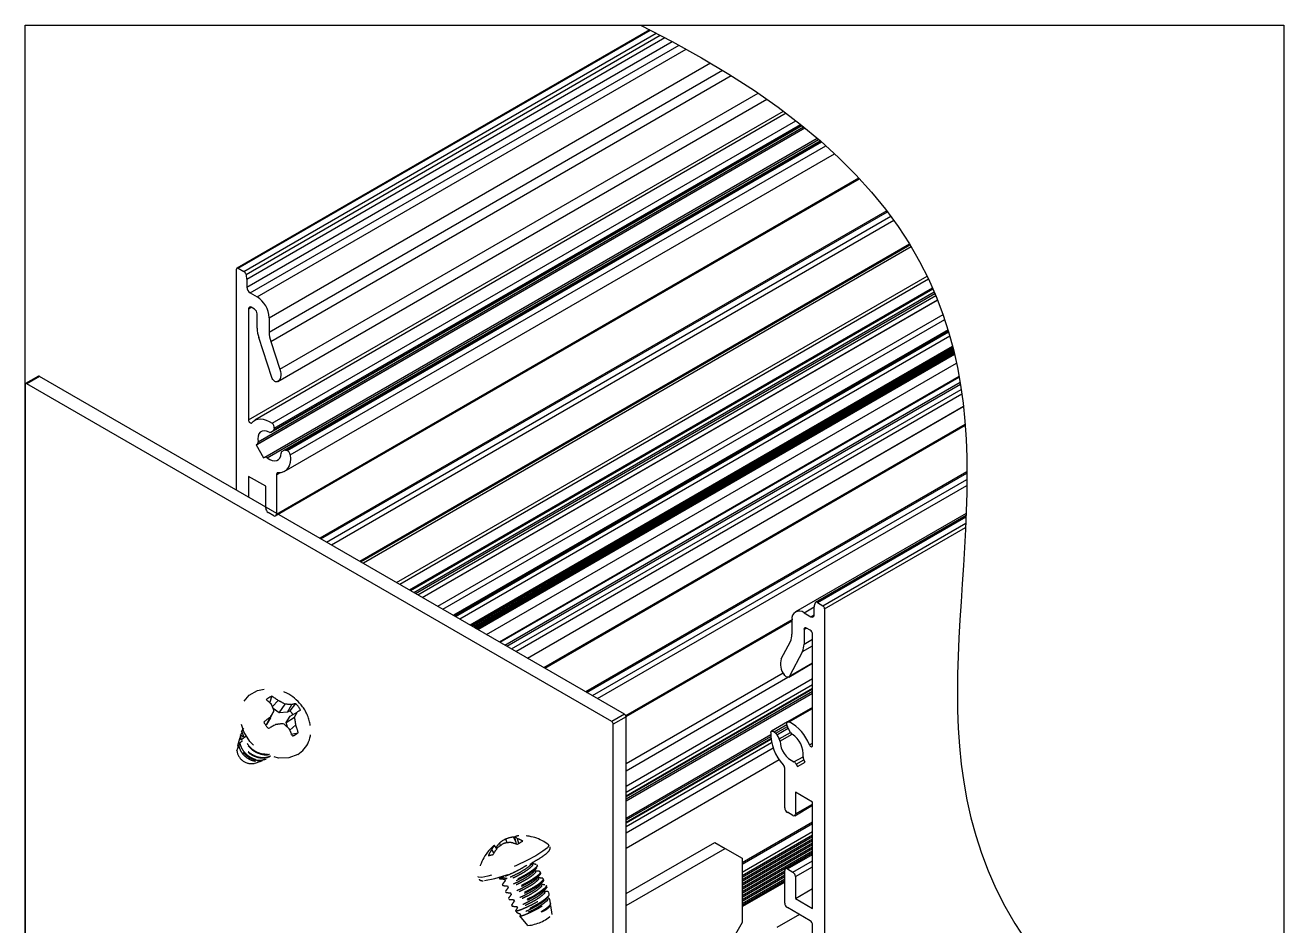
# Model space of a CAD drawing. Extents: x 0 to 5.91, y -6.77 to -0.62.
# Drawn here: x 0 to 5.19, y -4.34 to -0.62 of the extents above; entities that cross this region are included whole.
import ezdxf

# ---------------------------------------------------------------- set-up
doc = ezdxf.new("R2010")
doc.units = 0
doc.header["$LTSCALE"] = 0.5
doc.header["$MEASUREMENT"] = 0
doc.linetypes.add('HIDDEN2', pattern=[0.1875, 0.125, -0.0625])
for name, color, linetype in [('End Cap', 92, 'CONTINUOUS'), ('Hardware', 242, 'CONTINUOUS'), ('Housing', 150, 'CONTINUOUS')]:
    doc.layers.add(name, color=color, linetype=linetype)
doc.layers.add('Text-Unprinted', color=131, linetype='CONTINUOUS', plot=False)

msp = doc.modelspace()

# ---------------------------------------------------------------- linework, layer by layer
at = {"layer": 'End Cap', "transparency": 16777216}
for p, q in [((0.0549, -2.0713), (0.0019, -2.1019)), ((0.0594, -2.0718), (0.0064, -2.1024)), ((2.4703, -3.4635), (0.0594, -2.0718)), ((0, -2.1061), (0, -5.3657)), ((2.4172, -3.4942), (0.0064, -2.1024)), ((2.4703, -3.4635), (2.4172, -3.4942)), ((2.4766, -3.4746), (2.4236, -3.5052)), ((2.4766, -6.7342), (2.4766, -3.4746)), ((2.4236, -6.7648), (2.4236, -3.5052)), ((2.4766, -4.2027), (2.8419, -3.9919)), ((2.8419, -3.9919), (2.8843, -4.0164)), ((2.4766, -4.2517), (2.8843, -4.0164)), ((2.8843, -4.0164), (2.955, -4.0572)), ((2.955, -4.0572), (2.955, -4.3213)), ((2.955, -4.3213), (2.8843, -4.4438))]:
    msp.add_line(p, q, dxfattribs=at)
for centre, radius, start, end in [((0.0568, -2.0754), 0.00453, 54.3824, 114.3071), ((0.0039, -2.1054), 0.00393, 50.7967, 189.214), ((2.4628, -3.4752), 0.0138, 2.6055, 57.3945), ((2.4098, -3.5058), 0.0138, 2.6055, 57.3945)]:
    msp.add_arc(centre, radius, start, end, dxfattribs=at)
at = {"layer": 'Hardware', "linetype": 'HIDDEN2', "transparency": 16777216}
for p, q in [((1.0188, -3.4319), (1.0424, -3.4072)), ((1.0467, -3.4586), (1.0719, -3.4229)), ((1.0916, -3.4497), (1.1156, -3.4203)), ((1.0116, -3.4789), (1.0254, -3.4498)), ((1.0467, -3.4586), (1.0222, -3.4408)), ((1.081, -3.4559), (1.0467, -3.4586)), ((1.0755, -3.4985), (1.0924, -3.4717)), ((1.081, -3.4559), (1.0985, -3.4244)), ((1.0916, -3.4497), (1.081, -3.4559)), ((1.0924, -3.4717), (1.1208, -3.4553)), ((0.8919, -3.5358), (0.9011, -3.5212)), ((0.8933, -3.5345), (0.8987, -3.5257)), ((0.9947, -3.5057), (0.9905, -3.5081)), ((0.9947, -3.5057), (1.0095, -3.4757)), ((1.0116, -3.4789), (0.9947, -3.5057)), ((1.0755, -3.4985), (1.11, -3.4758)), ((1.0811, -3.5175), (1.0755, -3.4985)), ((1.0907, -3.5294), (1.1152, -3.5081)), ((0.8831, -3.5653), (0.875, -3.5935)), ((0.8858, -3.5675), (0.8831, -3.5653)), ((0.8876, -3.5494), (0.8854, -3.5573)), ((0.8858, -3.5675), (0.8897, -3.5604)), ((1.0946, -3.5457), (1.1252, -3.5399)), ((0.8727, -3.6145), (0.8804, -3.5931)), ((0.875, -3.5935), (0.8785, -3.5984)), ((0.8804, -3.5931), (0.8838, -3.5905)), ((0.8826, -3.5869), (0.8845, -3.5816)), ((0.9475, -3.6654), (0.9676, -3.6583)), ((0.9681, -3.6579), (0.9576, -3.6607)), ((0.9576, -3.6607), (0.9676, -3.6583)), ((0.9681, -3.6581), (0.9787, -3.6543)), ((0.9881, -3.6509), (0.9931, -3.6491)), ((1.9593, -4.0046), (1.9558, -3.9934)), ((1.9866, -3.9935), (1.9803, -3.9781)), ((2.0237, -3.9915), (2.0119, -3.9698)), ((2.0256, -3.9998), (2.0184, -3.9693)), ((2.0339, -3.9963), (2.0287, -3.9766)), ((1.9318, -4.0355), (1.923, -4.0211)), ((1.9433, -4.0186), (1.9338, -4.005)), ((1.9394, -4.0131), (1.9423, -4.0116)), ((1.9449, -4.016), (1.9423, -4.0116)), ((2.1568, -4.0015), (2.1582, -4.0036)), ((2.1017, -4.0821), (2.1062, -4.0821)), ((2.1114, -4.0882), (2.1098, -4.0847)), ((2.1099, -4.0889), (2.1115, -4.0912)), ((1.8675, -4.1344), (1.8667, -4.1318)), ((1.9538, -4.1378), (1.9554, -4.1413)), ((1.9565, -4.1336), (1.9543, -4.1365)), ((1.9555, -4.1415), (1.958, -4.1417)), ((1.9694, -4.1349), (1.973, -4.1277)), ((1.9869, -4.1403), (1.971, -4.1384)), ((1.9748, -4.1433), (1.978, -4.1503)), ((2.124, -4.1165), (2.1225, -4.1129)), ((2.1367, -4.1447), (2.1351, -4.1411)), ((1.9665, -4.166), (1.9681, -4.1695)), ((1.9792, -4.1942), (1.9808, -4.1978)), ((1.9875, -4.1715), (1.9907, -4.1785)), ((2.0002, -4.1998), (2.0033, -4.2067)), ((2.1494, -4.1729), (2.1478, -4.1694)), ((2.158, -4.1971), (2.1528, -4.1947)), ((2.1594, -4.2058), (2.1583, -4.1982)), ((1.9919, -4.2225), (1.9934, -4.226)), ((2.0129, -4.2281), (2.0162, -4.2354)), ((2.1618, -4.2241), (2.1567, -4.2222)), ((2.1649, -4.2437), (2.1623, -4.2255)), ((2.1659, -4.2509), (2.1638, -4.2463)), ((2.1714, -4.2892), (2.166, -4.2512)), ((2.0299, -4.2838), (2.0216, -4.2739)), ((2.0255, -4.2561), (2.0287, -4.2632)), ((2.0393, -4.295), (2.0415, -4.2915)), ((2.0722, -4.334), (2.0393, -4.295))]:
    msp.add_line(p, q, dxfattribs=at)
at = {"layer": 'Hardware', "linetype": 'HIDDEN2', "transparency": 16777216, "flags": 128}
for points in [[(1.1237, -3.6298), (1.0864, -3.6433), (1.0441, -3.6442), (1.0008, -3.6325), (0.9601, -3.6092), (0.9258, -3.5763), (0.9008, -3.5368), (0.8875, -3.4942), (0.8869, -3.4522), (0.8992, -3.4147), (0.9232, -3.3849), (0.9568, -3.3655), (0.997, -3.3582), (1.0131, -3.3588)], [(1.135, -3.4472), (1.1335, -3.448), (1.1319, -3.4489), (1.1302, -3.4499), (1.1285, -3.4509), (1.1267, -3.4519), (1.1248, -3.453), (1.1228, -3.4542), (1.1208, -3.4553)], [(1.0319, -3.5067), (1.0283, -3.5087), (1.0247, -3.5108), (1.0211, -3.5129), (1.0175, -3.5149), (1.0139, -3.517), (1.0103, -3.5191), (1.0066, -3.5212), (1.003, -3.5233)], [(2.0119, -3.9698), (2.0155, -3.9695), (2.0184, -3.9693)], [(2.1582, -4.0036), (2.1582, -4.004), (2.1523, -4.0139), (2.134, -4.0286), (2.1048, -4.0468)], [(2.1048, -4.0468), (2.0675, -4.067), (2.0253, -4.0872), (1.9819, -4.1058), (1.9413, -4.121), (1.9069, -4.1315), (1.882, -4.1364), (1.8686, -4.1353), (1.8675, -4.1344)], [(2.1464, -4.17), (2.1479, -4.1724), (2.1403, -4.1823), (2.1224, -4.1962), (2.0971, -4.2118), (2.0694, -4.2264), (2.0417, -4.2393), (2.0201, -4.2477), (2.0103, -4.2506), (2.0051, -4.2511), (2.0051, -4.2511)], [(2.1479, -4.1736), (2.1495, -4.1759), (2.1419, -4.1859), (2.124, -4.1997), (2.0987, -4.2154), (2.071, -4.23), (2.0433, -4.2429), (2.0217, -4.2513), (2.0119, -4.2541), (2.0067, -4.2546), (2.0067, -4.2546)], [(2.1526, -4.2244), (2.1539, -4.2265), (2.148, -4.2347), (2.134, -4.2461), (2.1141, -4.2589), (2.0922, -4.2708), (2.0704, -4.2814), (2.0534, -4.2884), (2.0453, -4.291), (2.0415, -4.2915), (2.0415, -4.2915)]]:
    msp.add_lwpolyline(points, dxfattribs=at)
at = {"layer": 'Hardware', "linetype": 'HIDDEN2', "transparency": 16777216}
for centre, radius, start, end in [((0.9969, -3.5387), 0.1806, 35.8132, 84.8516), ((1.0367, -3.4515), 0.0644, 107.7599, 132.2347), ((0.8299, -3.6106), 0.2637, 45.3788, 51.6725), ((0.7007, -3.5587), 0.3424, 18.5359, 23.3538), ((0.925, -3.5536), 0.1876, 51.2963, 60.6309), ((0.9398, -3.635), 0.2498, 58.0801, 65.7679), ((1.0753, -3.6071), 0.1841, 82.7618, 91.0363), ((1.128, -3.5104), 0.0909, 97.8403, 108.9508), ((1.0338, -3.4997), 0.114, 27.4628, 44.1636), ((3.2503, -4.8299), 2.6181, 148.189, 148.854), ((1.0228, -3.5114), 0.0924, 29.7354, 41.891), ((0.8883, -3.346), 0.2569, 329.6694, 334.8194), ((0.9969, -3.5387), 0.1806, 9.1226, 35.8132), ((1.3784, -3.9626), 0.6108, 127.1517, 130.2668), ((1.0848, -3.4439), 0.114, 207.4628, 224.1636), ((1.1425, -4.2465), 0.748, 96.0614, 98.5052), ((0.8339, -3.7915), 0.369, 46.4835, 51.5134), ((0.7517, -3.6954), 0.3775, 22.0763, 27.0303), ((0.8416, -3.5353), 0.275, 5.6689, 12.5033), ((0.8889, -3.5965), 0.2429, 13.4627, 21.3192), ((1.0633, -3.5328), 0.1142, 301.8941, 11.5261), ((1.0819, -3.4922), 0.0644, 287.7599, 312.2347), ((0.9323, -3.6075), 0.0599, 186.7262, 284.7087), ((2.0224, -4.0571), 0.0921, 136.2287, 150.3777), ((2.0388, -4.099), 0.1343, 115.8367, 128.1574), ((2.0071, -4.1498), 0.1576, 92.0577, 102.9134), ((2.0399, -4.1397), 0.1722, 99.3612, 110.2664), ((1.9662, -4.1485), 0.1601, 67.794, 77.2996), ((2.0388, -4.009), 0.0447, 95.8842, 117.2483), ((2.0017, -4.004), 0.0385, 45.4843, 64.2784), ((1.8588, -3.6821), 0.3598, 297.8218, 302.1729), ((1.9946, -4.0786), 0.1076, 58.788, 71.542), ((2.0469, -4.1448), 0.1806, 52.4917, 92.8399), ((2.0469, -4.1448), 0.1806, 130.0783, 175.8822), ((2.0353, -4.1009), 0.1377, 144.5966, 156.6277), ((1.8875, -3.91), 0.1379, 278.8876, 287.1579), ((1.9816, -4.0486), 0.0647, 137.6684, 154.8808), ((2.0873, -4.1286), 0.1812, 141.56, 151.3716), ((1.9353, -4.0123), 0.00743, 102.235, 129.7739), ((2.0699, -4.1556), 0.1871, 121.6018, 131.7424), ((1.8055, -3.6121), 0.5441, 279.2699, 303.5183), ((2.1085, -4.2094), 0.0711, 284.9717, 323.9696), ((2.0591, -4.1725), 0.162, 274.6537, 313.9082)]:
    msp.add_arc(centre, radius, start, end, dxfattribs=at)
for centre, major_axis, ratio, start_param, end_param in [((0.8267, -3.7211), (0.1662, 0.2068), 0.234599, 0.920651, 0.938419), ((0.8267, -3.7211), (0.2293, 0.3573), 0.073086, 1.176946, 1.183668), ((0.8267, -3.7211), (0.2094, 0.2606), 0.234599, 0.976203, 0.983023), ((0.8267, -3.7211), (0.1662, 0.2068), 0.234599, 0.847273, 0.865994), ((2.2171, -4.5238), (-0.3182, 0.5922), 0.099548, 1.039414, 1.046136), ((2.2171, -4.5238), (-0.2525, 0.47), 0.099548, 0.983764, 1.001195)]:
    msp.add_ellipse(centre, major_axis=major_axis, ratio=ratio, start_param=start_param, end_param=end_param, dxfattribs=at)
for points, knots in [([(1.0085, -3.4171), (1.0096, -3.4135), (1.0125, -3.4045), (1.0153, -3.3955), (1.0171, -3.3901)], [0, 0, 0, 0, 0.3972051, 1, 1, 1, 1]), ([(0.8872, -3.5586), (0.8865, -3.5594), (0.8846, -3.5613), (0.8836, -3.5638), (0.8831, -3.5653)], [0, 0, 0, 0, 0.414318, 1, 1, 1, 1]), ([(0.8845, -3.5816), (0.8857, -3.5806), (0.8896, -3.5777), (0.8935, -3.5748), (0.8963, -3.5728)], [0, 0, 0, 0, 0.304529, 1, 1, 1, 1]), ([(0.8854, -3.5573), (0.8857, -3.5581), (0.8868, -3.5606), (0.8879, -3.5632), (0.8886, -3.5649)], [0, 0, 0, 0, 0.302927, 1, 1, 1, 1]), ([(0.8938, -3.5402), (0.8927, -3.5412), (0.89, -3.5437), (0.8885, -3.5473), (0.8876, -3.5494)], [0, 0, 0, 0, 0.4009519, 1, 1, 1, 1]), ([(0.8974, -3.5575), (0.895, -3.5555), (0.8918, -3.5528), (0.8885, -3.5501), (0.8876, -3.5494)], [0, 0, 0, 0, 0.7334355, 1, 1, 1, 1]), ([(1.0113, -3.6374), (1.0037, -3.6406), (0.9878, -3.6473), (0.958, -3.6439), (0.9286, -3.6307), (0.9074, -3.6106), (0.8943, -3.5898), (0.8908, -3.5772), (0.8891, -3.5707)], [0, 0, 0, 0, 0.168212, 0.355803, 0.551136, 0.741462, 0.868473, 1, 1, 1, 1]), ([(0.8906, -3.5685), (0.8921, -3.5674), (0.8951, -3.5651), (0.9012, -3.5606), (0.9057, -3.5573), (0.9088, -3.555)], [0, 0, 0, 0, 0.24984, 0.499683, 1, 1, 1, 1]), ([(1.0116, -3.6361), (1.0045, -3.6391), (0.9889, -3.6456), (0.9596, -3.6422), (0.9302, -3.629), (0.9089, -3.6088), (0.8957, -3.5878), (0.8923, -3.5751), (0.8906, -3.5685)], [0, 0, 0, 0, 0.160367, 0.348985, 0.545387, 0.736754, 0.866079, 1, 1, 1, 1]), ([(0.8919, -3.5358), (0.8926, -3.5374), (0.894, -3.5406), (0.8968, -3.547), (0.8989, -3.5518), (0.9003, -3.555)], [0, 0, 0, 0, 0.252417, 0.504835, 1, 1, 1, 1]), ([(1.0063, -3.6295), (1.0044, -3.6302), (0.994, -3.634), (0.9705, -3.6299), (0.9414, -3.6172), (0.9172, -3.5945), (0.9029, -3.5671), (0.8982, -3.5439), (0.9023, -3.5331), (0.9033, -3.5303)], [0, 0, 0, 0, 0.038824, 0.214634, 0.397702, 0.576075, 0.754449, 0.937516, 1, 1, 1, 1]), ([(0.9989, -3.6294), (0.9902, -3.6292), (0.9714, -3.6289), (0.9429, -3.6152), (0.9187, -3.5928), (0.9047, -3.5655), (0.8997, -3.5445), (0.9027, -3.5356), (0.9029, -3.5349)], [0, 0, 0, 0, 0.174387, 0.379027, 0.578419, 0.777812, 0.982451, 1, 1, 1, 1]), ([(0.8804, -3.5931), (0.8807, -3.5948), (0.8823, -3.6031), (0.889, -3.6184), (0.9038, -3.6364), (0.9233, -3.6501), (0.9453, -3.6574), (0.9647, -3.6588), (0.9747, -3.6548), (0.9784, -3.6534)], [0, 0, 0, 0, 0.042605, 0.212702, 0.382703, 0.554689, 0.727895, 0.901046, 1, 1, 1, 1]), ([(0.9879, -3.6502), (0.9825, -3.6519), (0.9697, -3.6561), (0.9469, -3.6534), (0.9233, -3.6439), (0.9032, -3.6279), (0.8884, -3.608), (0.8845, -3.5938), (0.8826, -3.5869)], [0, 0, 0, 0, 0.134342, 0.312385, 0.487593, 0.661545, 0.835522, 1, 1, 1, 1]), ([(0.8845, -3.5816), (0.8846, -3.5824), (0.8862, -3.5908), (0.8926, -3.6069), (0.9083, -3.6273), (0.9295, -3.643), (0.9539, -3.6523), (0.9783, -3.6537), (0.9987, -3.6486), (1.0077, -3.6405), (1.0113, -3.6374)], [0, 0, 0, 0, 0.017417, 0.163638, 0.309815, 0.45725, 0.60588, 0.754493, 0.904052, 1, 1, 1, 1]), ([(2.1072, -4.0652), (2.1124, -4.0622), (2.1276, -4.0532), (2.1477, -4.0391), (2.1579, -4.0289), (2.1654, -4.0169), (2.1629, -4.0118), (2.1628, -4.0116)], [0, 0, 0, 0, 0.160659, 0.473279, 0.797685, 0.991688, 1, 1, 1, 1]), ([(2.1083, -4.0854), (2.1091, -4.0861), (2.1115, -4.0884), (2.1034, -4.0974), (2.0858, -4.1112), (2.0599, -4.1271), (2.0308, -4.1423), (2.0029, -4.1553), (1.9807, -4.1639), (1.9668, -4.1676), (1.9671, -4.1656), (1.9672, -4.1646)], [0, 0, 0, 0, 0.0507321, 0.1674684, 0.2879666, 0.4084647, 0.5252011, 0.6467559, 0.7651941, 0.8836324, 1, 1, 1, 1]), ([(2.067, -4.0863), (2.0603, -4.0905), (2.0458, -4.0998), (2.0181, -4.1141), (1.9899, -4.1273), (1.9762, -4.1324), (1.9694, -4.1349)], [0, 0, 0, 0, 0.2153243, 0.4721021, 0.7394787, 1, 1, 1, 1]), ([(2.1074, -4.0966), (2.1064, -4.0981), (2.1033, -4.1028), (2.0868, -4.1149), (2.0616, -4.1306), (2.0324, -4.1458), (2.0045, -4.1589), (1.9825, -4.1673), (1.9697, -4.1709), (1.9696, -4.1694), (1.9695, -4.1689)], [0, 0, 0, 0, 0.063959, 0.207279, 0.3506, 0.489446, 0.634023, 0.774893, 0.915763, 1, 1, 1, 1]), ([(2.0892, -4.0833), (2.0898, -4.0839), (2.0918, -4.0859), (2.0855, -4.0934), (2.0717, -4.1047), (2.0514, -4.1177), (2.0284, -4.1301), (2.0064, -4.1409), (1.9891, -4.1479), (1.9791, -4.151), (1.9791, -4.1501), (1.9791, -4.1497)], [0, 0, 0, 0, 0.053157, 0.175452, 0.301706, 0.427959, 0.550254, 0.67762, 0.801706, 0.925792, 1, 1, 1, 1]), ([(2.0839, -4.0832), (2.0832, -4.0843), (2.0809, -4.088), (2.0681, -4.0978), (2.0483, -4.1107), (2.0253, -4.123), (2.003, -4.134), (1.9922, -4.1382), (1.9869, -4.1403)], [0, 0, 0, 0, 0.073399, 0.260203, 0.447007, 0.627954, 0.816403, 1, 1, 1, 1]), ([(2.0848, -4.0829), (2.0867, -4.0804), (2.0891, -4.0771), (2.0917, -4.0737), (2.0923, -4.0729)], [0, 0, 0, 0, 0.749985, 1, 1, 1, 1]), ([(2.1028, -4.0815), (2.0997, -4.0812), (2.0951, -4.0808), (2.0906, -4.0804), (2.0893, -4.0803)], [0, 0, 0, 0, 0.690836, 1, 1, 1, 1]), ([(2.0975, -4.1112), (2.0993, -4.1087), (2.1031, -4.1037), (2.1068, -4.0986), (2.1087, -4.0961)], [0, 0, 0, 0, 0.499674, 1, 1, 1, 1]), ([(1.8711, -4.1431), (1.8716, -4.144), (1.8738, -4.1478), (1.8806, -4.1497), (1.8853, -4.15), (1.8878, -4.1501)], [0, 0, 0, 0, 0.134158, 0.5322, 1, 1, 1, 1]), ([(1.9694, -4.1349), (1.9642, -4.1364), (1.9538, -4.1395), (1.9543, -4.1375), (1.9545, -4.1364)], [0, 0, 0, 0, 0.504409, 1, 1, 1, 1]), ([(1.971, -4.1384), (1.9655, -4.1401), (1.9568, -4.1427), (1.9569, -4.1412), (1.9569, -4.1407)], [0, 0, 0, 0, 0.625793, 1, 1, 1, 1]), ([(1.9582, -4.1417), (1.9605, -4.1419), (1.9661, -4.1424), (1.9716, -4.143), (1.9748, -4.1433)], [0, 0, 0, 0, 0.41933, 1, 1, 1, 1]), ([(1.9783, -4.1495), (1.9764, -4.1521), (1.9726, -4.1572), (1.9688, -4.1622), (1.967, -4.1647)], [0, 0, 0, 0, 0.499863, 1, 1, 1, 1]), ([(1.9869, -4.1403), (1.9826, -4.1418), (1.9759, -4.144), (1.976, -4.1431), (1.976, -4.1427)], [0, 0, 0, 0, 0.644695, 1, 1, 1, 1]), ([(2.1199, -4.1118), (2.1213, -4.113), (2.1246, -4.1157), (2.1162, -4.1255), (2.0984, -4.1395), (2.0726, -4.1553), (2.0435, -4.1705), (2.0156, -4.1836), (1.9936, -4.192), (1.9807, -4.1956), (1.9807, -4.1941), (1.9806, -4.1936)], [0, 0, 0, 0, 0.089058, 0.206727, 0.328187, 0.449648, 0.567317, 0.689843, 0.809227, 0.928611, 1, 1, 1, 1]), ([(2.1226, -4.1171), (2.1233, -4.1178), (2.1257, -4.1201), (2.1176, -4.1291), (2.1, -4.143), (2.0742, -4.1589), (2.0451, -4.174), (2.0172, -4.1871), (1.9952, -4.1955), (1.9823, -4.1991), (1.9822, -4.1976), (1.9822, -4.1971)], [0, 0, 0, 0, 0.053153, 0.17546, 0.301708, 0.427956, 0.550263, 0.677618, 0.801708, 0.925798, 1, 1, 1, 1]), ([(2.0965, -4.1114), (2.0959, -4.1125), (2.0935, -4.1163), (2.0808, -4.1261), (2.061, -4.1389), (2.0379, -4.1513), (2.016, -4.162), (1.9987, -4.1691), (1.9887, -4.1722), (1.9887, -4.1713), (1.9887, -4.171)], [0, 0, 0, 0, 0.057129, 0.202527, 0.347925, 0.488763, 0.635442, 0.778343, 0.921244, 1, 1, 1, 1]), ([(2.1019, -4.1116), (2.1025, -4.1122), (2.1045, -4.1142), (2.0982, -4.1216), (2.0844, -4.133), (2.0641, -4.146), (2.0411, -4.1583), (2.0191, -4.1691), (2.0018, -4.1761), (1.9918, -4.1793), (1.9918, -4.1783), (1.9918, -4.178)], [0, 0, 0, 0, 0.053157, 0.175452, 0.301706, 0.427959, 0.550254, 0.67762, 0.801706, 0.925792, 1, 1, 1, 1]), ([(2.1325, -4.1401), (2.134, -4.1412), (2.1373, -4.1439), (2.1289, -4.1537), (2.1111, -4.1677), (2.0853, -4.1836), (2.0562, -4.1987), (2.0282, -4.2118), (2.0063, -4.2202), (1.9934, -4.2238), (1.9933, -4.2223), (1.9933, -4.2218)], [0, 0, 0, 0, 0.0890578, 0.2067267, 0.3281874, 0.4496481, 0.5673169, 0.6898428, 0.8092271, 0.9286115, 1, 1, 1, 1]), ([(2.1353, -4.1453), (2.136, -4.146), (2.1384, -4.1483), (2.1303, -4.1573), (2.1127, -4.1712), (2.0869, -4.1871), (2.0577, -4.2023), (2.0298, -4.2153), (2.0078, -4.2238), (1.995, -4.2273), (1.9949, -4.2259), (1.9949, -4.2253)], [0, 0, 0, 0, 0.053153, 0.17546, 0.301708, 0.427956, 0.550263, 0.677618, 0.801708, 0.925798, 1, 1, 1, 1]), ([(2.11, -4.1386), (2.1091, -4.14), (2.1067, -4.144), (2.0935, -4.1543), (2.0737, -4.1671), (2.0506, -4.1795), (2.0286, -4.1903), (2.0116, -4.1972), (2.0022, -4.2002), (2.0019, -4.1997), (2.0019, -4.1996)], [0, 0, 0, 0, 0.077734, 0.228238, 0.378741, 0.524525, 0.676354, 0.824274, 0.972193, 1, 1, 1, 1]), ([(2.1146, -4.1398), (2.1152, -4.1404), (2.1172, -4.1424), (2.1109, -4.1498), (2.0971, -4.1612), (2.0767, -4.1742), (2.0538, -4.1866), (2.0318, -4.1973), (2.0145, -4.2044), (2.0044, -4.2075), (2.0045, -4.2065), (2.0045, -4.2062)], [0, 0, 0, 0, 0.053157, 0.175452, 0.301706, 0.427959, 0.550254, 0.67762, 0.801706, 0.925792, 1, 1, 1, 1]), ([(2.121, -4.1113), (2.1178, -4.111), (2.1116, -4.1104), (2.1054, -4.1099), (2.1024, -4.1096)], [0, 0, 0, 0, 0.517865, 1, 1, 1, 1]), ([(2.1109, -4.1384), (2.1128, -4.1358), (2.1166, -4.1308), (2.1204, -4.1257), (2.1223, -4.1231)], [0, 0, 0, 0, 0.499683, 1, 1, 1, 1]), ([(2.1337, -4.1395), (2.1305, -4.1392), (2.1243, -4.1387), (2.1181, -4.1381), (2.1151, -4.1378)], [0, 0, 0, 0, 0.517865, 1, 1, 1, 1]), ([(1.9682, -4.1697), (1.9714, -4.17), (1.9779, -4.1706), (1.9843, -4.1712), (1.9875, -4.1715)], [0, 0, 0, 0, 0.500084, 1, 1, 1, 1]), ([(1.9908, -4.1779), (1.989, -4.1804), (1.9852, -4.1855), (1.9814, -4.1906), (1.9796, -4.1931)], [0, 0, 0, 0, 0.499653, 1, 1, 1, 1]), ([(1.9824, -4.1983), (1.9855, -4.1985), (1.9917, -4.1991), (1.9979, -4.1996), (2.0011, -4.1999)], [0, 0, 0, 0, 0.500312, 1, 1, 1, 1]), ([(2.1226, -4.1668), (2.1218, -4.1682), (2.1194, -4.1723), (2.1062, -4.1825), (2.0863, -4.1953), (2.0633, -4.2077), (2.0413, -4.2185), (2.0245, -4.2253), (2.0154, -4.2283), (2.0148, -4.2278), (2.0146, -4.2277)], [0, 0, 0, 0, 0.077666, 0.228036, 0.378406, 0.524061, 0.675756, 0.823544, 0.961522, 1, 1, 1, 1]), ([(2.1273, -4.168), (2.1279, -4.1686), (2.1299, -4.1706), (2.1236, -4.178), (2.1097, -4.1894), (2.0894, -4.2024), (2.0664, -4.2148), (2.0445, -4.2255), (2.0275, -4.2324), (2.0169, -4.2357), (2.0164, -4.2349), (2.0161, -4.2344)], [0, 0, 0, 0, 0.051574, 0.170227, 0.29272, 0.415213, 0.533865, 0.657437, 0.777827, 0.887232, 1, 1, 1, 1]), ([(2.0216, -4.2739), (2.0218, -4.274), (2.0229, -4.2743), (2.0283, -4.2735), (2.0431, -4.2688), (2.063, -4.2605), (2.0861, -4.2496), (2.1097, -4.2373), (2.1311, -4.2245), (2.1475, -4.2127), (2.1574, -4.2034), (2.1576, -4.1999), (2.1577, -4.1982)], [0, 0, 0, 0, 0.013081, 0.122903, 0.232692, 0.343426, 0.455057, 0.566675, 0.679004, 0.792443, 0.905888, 1, 1, 1, 1]), ([(2.1352, -4.1952), (2.1344, -4.1965), (2.132, -4.2005), (2.1189, -4.2107), (2.099, -4.2235), (2.0759, -4.2359), (2.054, -4.2467), (2.0376, -4.2533), (2.0286, -4.2563), (2.0276, -4.256), (2.0272, -4.256)], [0, 0, 0, 0, 0.075344, 0.225496, 0.375648, 0.521092, 0.672566, 0.82014, 0.943627, 1, 1, 1, 1]), ([(2.1399, -4.1962), (2.1405, -4.1968), (2.1425, -4.1988), (2.1362, -4.2062), (2.1224, -4.2176), (2.1021, -4.2306), (2.0791, -4.243), (2.0572, -4.2537), (2.0408, -4.2604), (2.0306, -4.2636), (2.0293, -4.2632), (2.0287, -4.2631)], [0, 0, 0, 0, 0.052787, 0.174229, 0.299601, 0.424974, 0.546416, 0.672894, 0.796114, 0.896361, 1, 1, 1, 1]), ([(2.1236, -4.1666), (2.1255, -4.164), (2.1293, -4.159), (2.1331, -4.1539), (2.135, -4.1513)], [0, 0, 0, 0, 0.499683, 1, 1, 1, 1]), ([(2.1422, -4.1663), (2.1399, -4.1662), (2.1356, -4.166), (2.1303, -4.166), (2.1277, -4.166)], [0, 0, 0, 0, 0.529466, 1, 1, 1, 1]), ([(2.1363, -4.1948), (2.1381, -4.1924), (2.1417, -4.1876), (2.1452, -4.1828), (2.147, -4.1804)], [0, 0, 0, 0, 0.499982, 1, 1, 1, 1]), ([(2.1536, -4.1944), (2.1515, -4.1943), (2.1476, -4.1942), (2.1427, -4.1942), (2.1404, -4.1942)], [0, 0, 0, 0, 0.531592, 1, 1, 1, 1]), ([(2.0035, -4.2061), (2.0016, -4.2087), (1.9978, -4.2137), (1.9941, -4.2188), (1.9922, -4.2213)], [0, 0, 0, 0, 0.499653, 1, 1, 1, 1]), ([(1.9951, -4.2265), (1.9982, -4.2268), (2.0043, -4.2273), (2.0106, -4.2279), (2.0137, -4.2281)], [0, 0, 0, 0, 0.500312, 1, 1, 1, 1]), ([(2.0051, -4.2511), (2.0059, -4.2496), (2.0077, -4.2468), (2.0113, -4.2413), (2.0141, -4.2373), (2.0159, -4.2347)], [0, 0, 0, 0, 0.254298, 0.508598, 1, 1, 1, 1]), ([(2.1589, -4.2059), (2.1588, -4.2078), (2.1585, -4.2118), (2.1482, -4.2218), (2.1318, -4.2341), (2.1107, -4.2473), (2.0878, -4.2597), (2.0658, -4.2706), (2.0474, -4.2787), (2.0341, -4.2834), (2.0313, -4.2836), (2.0299, -4.2838)], [0, 0, 0, 0, 0.100888, 0.217446, 0.331996, 0.445945, 0.559899, 0.67204, 0.783375, 0.894727, 1, 1, 1, 1]), ([(2.1474, -4.2241), (2.1467, -4.2252), (2.1443, -4.2291), (2.1315, -4.2389), (2.1117, -4.2517), (2.0886, -4.2642), (2.0667, -4.2749), (2.0507, -4.2814), (2.0409, -4.2845), (2.0392, -4.2845), (2.0383, -4.2844)], [0, 0, 0, 0, 0.060347, 0.205981, 0.351614, 0.492682, 0.639598, 0.782731, 0.88949, 1, 1, 1, 1]), ([(2.0393, -4.295), (2.0396, -4.295), (2.0407, -4.2953), (2.0464, -4.2941), (2.0602, -4.2895), (2.0785, -4.2816), (2.0994, -4.2715), (2.1206, -4.2602), (2.1395, -4.2485), (2.1537, -4.2379), (2.1618, -4.2299), (2.1616, -4.2269), (2.1615, -4.2256)], [0, 0, 0, 0, 0.027368, 0.136632, 0.245835, 0.356314, 0.467575, 0.578802, 0.691036, 0.804294, 0.91754, 1, 1, 1, 1]), ([(2.1649, -4.2437), (2.1645, -4.2458), (2.1636, -4.25), (2.1536, -4.2595), (2.1406, -4.2694), (2.1307, -4.2757), (2.1268, -4.2781)], [0, 0, 0, 0, 0.276983, 0.554065, 0.824601, 1, 1, 1, 1]), ([(2.1601, -4.2523), (2.1594, -4.2534), (2.157, -4.2572), (2.1451, -4.2666), (2.1326, -4.2745), (2.1268, -4.2781)], [0, 0, 0, 0, 0.186204, 0.625492, 1, 1, 1, 1]), ([(2.1483, -4.2239), (2.1499, -4.2218), (2.153, -4.2176), (2.1561, -4.2134), (2.1577, -4.2113)], [0, 0, 0, 0, 0.499546, 1, 1, 1, 1]), ([(2.1578, -4.2219), (2.1563, -4.2218), (2.1546, -4.2216), (2.1529, -4.2215), (2.1527, -4.2215)], [0, 0, 0, 0, 0.874573, 1, 1, 1, 1]), ([(2.0072, -4.2547), (2.0104, -4.255), (2.0168, -4.2555), (2.0232, -4.2561), (2.0264, -4.2563)], [0, 0, 0, 0, 0.500027, 1, 1, 1, 1]), ([(2.0216, -4.2739), (2.0223, -4.2728), (2.0246, -4.2691), (2.027, -4.2655), (2.0287, -4.2631)], [0, 0, 0, 0, 0.304529, 1, 1, 1, 1]), ([(2.0304, -4.2838), (2.0306, -4.2838), (2.0334, -4.2841), (2.0361, -4.2843), (2.0387, -4.2846)], [0, 0, 0, 0, 0.0644687, 1, 1, 1, 1])]:
    msp.add_open_spline(points, degree=3, knots=knots, dxfattribs=at)
at = {"layer": 'Housing', "transparency": 16777216}
for p, q in [((2.5738, -0.6439), (0.8732, -1.6257)), ((0.8782, -1.6262), (2.577, -0.6455)), ((0.9008, -1.6392), (2.601, -0.6577)), ((0.9103, -1.6515), (2.6172, -0.6661)), ((0.9136, -1.6711), (2.6367, -0.6763)), ((0.9136, -1.7037), (2.6663, -0.6919)), ((0.9277, -1.7282), (2.6955, -0.7077)), ((0.956, -1.7445), (2.7246, -0.7236)), ((1.0055, -1.8303), (2.8241, -0.7804)), ((1.0055, -1.8897), (2.8746, -0.8107)), ((1.0121, -1.9281), (2.9099, -0.8325)), ((1.0411, -2.0929), (3.0564, -0.9295)), ((1.0495, -2.0424), (3.0204, -0.9046)), ((0.9206, -2.2514), (3.1247, -0.979)), ((3.1366, -0.9879), (0.9459, -2.2525)), ((1.0173, -2.2653), (3.1767, -1.0187)), ((1.0245, -2.2926), (3.1997, -1.0369)), ((1.0263, -2.2858), (3.1955, -1.0336)), ((0.9515, -2.3544), (3.2138, -1.0484)), ((0.9568, -2.3513), (3.2138, -1.0484)), ((0.9597, -2.3419), (3.2083, -1.0439)), ((1.012, -2.3021), (3.2013, -1.0383)), ((1.0217, -2.2965), (3.2013, -1.0383)), ((0.9878, -2.405), (3.2645, -1.0907)), ((0.9974, -2.4072), (3.2699, -1.0953)), ((1.0677, -2.3762), (3.2765, -1.1011)), ((1.0725, -2.3758), (3.2781, -1.1025)), ((1.0793, -2.3776), (3.2821, -1.1059)), ((1.0925, -2.3956), (3.2996, -1.1215)), ((1.0679, -2.4639), (3.3358, -1.1546)), ((1.0321, -2.6468), (3.4386, -1.2575)), ((1.0352, -2.6399), (3.4356, -1.2542)), ((3.5507, -1.3901), (1.2146, -2.7387)), ((1.219, -2.7412), (3.5534, -1.3936)), ((1.2416, -2.7543), (3.5671, -1.4118)), ((1.2628, -2.7665), (3.5796, -1.429)), ((1.3795, -2.8339), (3.6445, -1.5263)), ((1.3839, -2.8364), (3.6468, -1.5301)), ((3.6518, -1.5384), (1.3937, -2.842)), ((0.8711, -2.5404), (0.8711, -1.6302)), ((0.8782, -1.6262), (0.9008, -1.6392)), ((1.5304, -2.921), (3.717, -1.6587)), ((0.9136, -1.6711), (0.9136, -1.7037)), ((1.5436, -2.9286), (3.7228, -1.6706)), ((1.5836, -2.9517), (3.7395, -1.7071)), ((1.588, -2.9542), (3.7413, -1.7112)), ((0.9277, -1.7282), (0.956, -1.7445)), ((1.6017, -2.9621), (3.7467, -1.7238)), ((1.6084, -2.966), (3.7494, -1.7301)), ((1.618, -2.9715), (3.7531, -1.739)), ((1.6368, -2.9824), (3.7603, -1.7565)), ((1.6377, -2.9829), (3.7606, -1.7574)), ((0.9206, -1.7935), (0.9312, -1.7874)), ((0.9206, -1.7935), (0.9206, -2.2514)), ((0.9454, -1.7956), (0.9312, -1.7874)), ((0.956, -1.8738), (0.956, -1.814)), ((1.0055, -1.8303), (1.0055, -1.8897)), ((1.7006, -3.0192), (3.783, -1.8171)), ((1.7219, -3.0315), (3.79, -1.8376)), ((1.0163, -2.076), (0.9626, -1.9122)), ((3.8034, -1.8796), (1.765, -3.0564)), ((1.7694, -3.0589), (3.8047, -1.8839)), ((1.7735, -3.0613), (3.8059, -1.888)), ((1.791, -3.0714), (3.811, -1.9053)), ((1.0121, -1.9281), (1.0495, -2.0424)), ((1.8335, -3.096), (3.8224, -1.9478)), ((1.8378, -3.0984), (3.8235, -1.9521)), ((1.8382, -3.0987), (3.8236, -1.9525)), ((1.8425, -3.1011), (3.8247, -1.9568)), ((1.8429, -3.1014), (3.8248, -1.9572)), ((1.8472, -3.1038), (3.8259, -1.9616)), ((1.8476, -3.1041), (3.826, -1.962)), ((1.8519, -3.1066), (3.8271, -1.9663)), ((1.8523, -3.1068), (3.8272, -1.9667)), ((1.8566, -3.1093), (3.8282, -1.9711)), ((1.857, -3.1095), (3.8283, -1.9715)), ((1.8613, -3.112), (3.8293, -1.9758)), ((1.8617, -3.1122), (3.8294, -1.9762)), ((1.8659, -3.1146), (3.8304, -1.9805)), ((1.9018, -3.1354), (3.8386, -2.0173)), ((3.8494, -2.0729), (1.9554, -3.1663)), ((1.9575, -3.1675), (3.8497, -2.0751)), ((1.9768, -3.1787), (3.8532, -2.0955)), ((1.9853, -3.1836), (3.8546, -2.1044)), ((2.005, -3.1949), (3.8578, -2.1253)), ((2.0224, -3.205), (3.8605, -2.1438)), ((2.07, -3.2324), (3.8668, -2.1951)), ((2.0702, -3.2326), (3.8669, -2.1954)), ((2.1372, -3.2712), (3.8737, -2.2687)), ((2.1416, -3.2738), (3.8741, -2.2736)), ((1.0217, -2.2965), (1.012, -2.3021)), ((1.0263, -2.2858), (1.0245, -2.2926)), ((0.9568, -2.3513), (0.9515, -2.3544)), ((0.9515, -2.3544), (0.9825, -2.4081)), ((1.058, -2.3818), (1.0677, -2.3762)), ((1.0725, -2.3758), (1.0793, -2.3776)), ((0.9825, -2.4081), (0.9878, -2.405)), ((0.9913, -2.5248), (0.9206, -2.484)), ((0.9206, -2.484), (0.9206, -2.5689)), ((1.0352, -2.477), (1.0481, -2.4695)), ((1.0352, -2.477), (1.0352, -2.6399)), ((3.8813, -2.4651), (2.311, -3.3716)), ((2.3154, -3.3741), (3.8813, -2.4701)), ((0.9913, -2.6146), (0.9913, -2.5248)), ((2.338, -3.3872), (3.8813, -2.4963)), ((2.3592, -3.3994), (3.881, -2.5209)), ((1.0246, -2.646), (1.0019, -2.633)), ((3.8781, -2.6363), (3.1749, -3.0422)), ((3.8777, -2.6453), (3.2576, -3.0033)), ((3.2651, -3.0041), (3.8775, -2.6505)), ((3.2877, -3.0171), (3.8764, -2.6773)), ((3.2947, -3.0294), (3.8756, -2.694)), ((3.2651, -3.0041), (3.2877, -3.0171)), ((3.2099, -3.0457), (3.2523, -3.0212)), ((3.2099, -3.0457), (3.2382, -3.062)), ((3.2382, -3.062), (3.2523, -3.0539)), ((3.2523, -3.0539), (3.2523, -3.0212)), ((3.2947, -3.0294), (3.2947, -6.2792)), ((2.4751, -3.4689), (3.1604, -3.0733)), ((2.4765, -3.4732), (3.1604, -3.0784)), ((3.1602, -3.0734), (3.1604, -3.0733)), ((3.1604, -3.1337), (3.1604, -3.0743)), ((3.2099, -3.1151), (3.2205, -3.109)), ((3.2346, -3.1171), (3.2205, -3.109)), ((3.2099, -3.1151), (3.2099, -3.175)), ((3.2099, -3.175), (3.2452, -3.1546)), ((3.2452, -3.5933), (3.2452, -3.1355)), ((3.1163, -3.2355), (3.1538, -3.1644)), ((3.2033, -3.2057), (3.1496, -3.3076)), ((3.2033, -3.2057), (3.2452, -3.1814)), ((3.1468, -3.3106), (3.2452, -3.2538)), ((3.1496, -3.3076), (3.2452, -3.2524)), ((2.4766, -3.6671), (3.1236, -3.2936)), ((2.4766, -3.6966), (3.1438, -3.3115)), ((2.4766, -3.7601), (3.2452, -3.3164)), ((2.4766, -3.7855), (3.2452, -3.3418)), ((2.4766, -3.8005), (3.2452, -3.3568)), ((2.4766, -3.8028), (3.2452, -3.3591)), ((2.4766, -3.8028), (3.2452, -3.3591)), ((2.4766, -3.8125), (3.2452, -3.3688)), ((2.4766, -3.8202), (3.2452, -3.3765)), ((2.4766, -3.8202), (3.2452, -3.3765)), ((3.2452, -3.4362), (3.1423, -3.4956)), ((3.1485, -3.4957), (3.2452, -3.4398)), ((3.142, -3.4957), (3.0764, -3.5337)), ((3.0866, -3.5364), (3.1396, -3.5058)), ((3.0934, -3.5424), (3.1414, -3.5147)), ((3.0981, -3.5483), (3.1441, -3.5218)), ((3.1414, -3.5147), (3.1396, -3.5058)), ((3.1538, -3.5385), (3.1441, -3.5218)), ((2.4766, -3.8918), (3.0727, -3.5476)), ((2.4766, -3.8995), (3.0728, -3.5553)), ((2.4766, -3.9091), (3.0735, -3.5645)), ((2.4766, -3.9114), (3.0737, -3.5667)), ((3.0866, -3.5364), (3.0934, -3.5424)), ((3.0981, -3.5483), (3.1078, -3.5651)), ((3.1078, -3.5651), (3.1538, -3.5386)), ((3.1109, -3.5751), (3.1609, -3.5462)), ((2.4766, -3.9264), (3.0761, -3.5804)), ((2.4766, -3.9519), (3.0824, -3.6022)), ((3.2322, -3.5901), (3.2452, -3.5826)), ((2.4766, -4.0153), (3.1077, -3.651)), ((3.1684, -3.6605), (3.2061, -3.6387)), ((3.178, -3.6694), (3.209, -3.6515)), ((3.178, -3.6694), (3.1834, -3.6786)), ((3.1834, -3.6786), (3.2144, -3.6607)), ((3.2144, -3.6607), (3.209, -3.6515)), ((3.1307, -3.8496), (3.1307, -3.6867)), ((3.2452, -3.8259), (3.1745, -3.7851)), ((3.1745, -3.7851), (3.1745, -3.8749)), ((3.1745, -3.8749), (3.2452, -3.8341)), ((3.2452, -4.2636), (3.2452, -3.8259)), ((3.1639, -3.8811), (3.1413, -3.868)), ((3.1714, -3.8818), (3.2452, -3.8392)), ((3.2452, -3.9092), (2.955, -4.0767)), ((2.955, -4.0818), (3.2452, -3.9142)), ((2.955, -4.1148), (3.2452, -3.9472)), ((2.955, -4.128), (3.2452, -3.9604)), ((2.955, -4.1352), (3.2452, -3.9677)), ((2.955, -4.1443), (3.2452, -3.9767)), ((2.955, -4.1444), (3.2452, -3.9769)), ((2.955, -4.1517), (3.2452, -3.9841)), ((2.955, -4.1607), (3.2452, -3.9932)), ((2.955, -4.1609), (3.2452, -3.9933)), ((2.955, -4.1681), (3.2452, -4.0006)), ((2.955, -4.1772), (3.2452, -4.0096)), ((2.955, -4.1773), (3.2452, -4.0098)), ((2.955, -4.1846), (3.2452, -4.0171)), ((2.955, -4.1937), (3.2452, -4.0261)), ((2.955, -4.1938), (3.2452, -4.0263)), ((2.955, -4.2011), (3.2452, -4.0335)), ((3.2452, -4.0364), (3.1338, -4.1008)), ((3.1413, -4.1015), (3.2452, -4.0415)), ((3.1639, -4.1146), (3.2452, -4.0676)), ((3.1745, -4.133), (3.2452, -4.0921)), ((2.955, -4.2101), (3.1307, -4.1087)), ((2.955, -4.2103), (3.1307, -4.1088)), ((2.955, -4.2175), (3.1307, -4.1161)), ((2.955, -4.2266), (3.1307, -4.1252)), ((2.955, -4.2267), (3.1307, -4.1253)), ((2.955, -4.234), (3.1307, -4.1326)), ((2.955, -4.243), (3.1307, -4.1416)), ((2.955, -4.2432), (3.1307, -4.1418)), ((2.955, -4.2505), (3.1307, -4.149)), ((3.1307, -4.2424), (3.1307, -4.1076)), ((3.1413, -4.1015), (3.1639, -4.1146)), ((3.1745, -4.133), (3.1745, -4.2228)), ((3.1307, -4.1525), (2.955, -4.2539)), ((2.955, -4.2566), (3.1307, -4.1552)), ((3.1745, -4.2228), (3.2452, -4.182)), ((3.1745, -4.2228), (3.2452, -4.2636)), ((3.1908, -4.2893), (3.098, -4.3429)), ((3.2346, -4.3146), (3.1413, -4.2607)), ((3.2452, -4.4285), (3.2452, -4.333))]:
    msp.add_line(p, q, dxfattribs=at)
at = {"layer": 'Housing', "transparency": 16777216, "flags": 128}
for points in [[(1.0495, -2.0424), (1.052, -2.0514), (1.0533, -2.0601), (1.0534, -2.0682), (1.0525, -2.0756), (1.0504, -2.0821), (1.0472, -2.0875), (1.0431, -2.0916), (1.0381, -2.0943)], [(1.0381, -2.0943), (1.0354, -2.0948), (1.0323, -2.0943), (1.0292, -2.0929), (1.026, -2.0906), (1.0229, -2.0877), (1.0202, -2.0841), (1.0179, -2.0802), (1.0163, -2.076)], [(0.9206, -2.2514), (0.921, -2.2542), (0.922, -2.2571), (0.9237, -2.2599), (0.9257, -2.2622), (0.928, -2.2638), (0.9302, -2.2645), (0.9322, -2.2643), (0.9337, -2.2632)], [(0.9337, -2.2632), (0.9409, -2.256), (0.9494, -2.2507), (0.9591, -2.2477), (0.9697, -2.2468), (0.9811, -2.2482), (0.9929, -2.2518), (1.0051, -2.2576), (1.0173, -2.2653)], [(1.005, -2.3016), (0.9947, -2.2975), (0.985, -2.2961), (0.9763, -2.2977), (0.9691, -2.3021), (0.9636, -2.309), (0.9601, -2.3183), (0.9588, -2.3294), (0.9597, -2.3419)], [(0.9974, -2.4072), (1.0078, -2.4142), (1.018, -2.4187), (1.0278, -2.4203), (1.0366, -2.419), (1.044, -2.4149), (1.0497, -2.4082), (1.0534, -2.3991), (1.0549, -2.3882)], [(1.0925, -2.3956), (1.0931, -2.4118), (1.0915, -2.4267), (1.0877, -2.4398), (1.0818, -2.4508), (1.0741, -2.4595), (1.0646, -2.4656), (1.0537, -2.4689), (1.0415, -2.4694)], [(3.1496, -3.3076), (3.1479, -3.3098), (3.1457, -3.3111), (3.1429, -3.3115), (3.1399, -3.311), (3.1367, -3.3096), (3.1335, -3.3073), (3.1305, -3.3043), (3.1278, -3.3007)], [(3.1396, -3.5058), (3.1392, -3.503), (3.1394, -3.5005), (3.14, -3.4983), (3.141, -3.4966), (3.1425, -3.4955), (3.1443, -3.4949), (3.1463, -3.495), (3.1485, -3.4957)], [(3.0733, -3.5391), (3.0738, -3.5368), (3.0748, -3.535), (3.0762, -3.5338), (3.0779, -3.5331), (3.0799, -3.533), (3.0821, -3.5336), (3.0844, -3.5347), (3.0866, -3.5364)], [(3.2322, -3.5901), (3.2337, -3.5929), (3.2356, -3.5954), (3.2379, -3.5972), (3.2401, -3.5982), (3.2422, -3.5983), (3.2438, -3.5974), (3.2449, -3.5957), (3.2452, -3.5933)]]:
    msp.add_lwpolyline(points, dxfattribs=at)
at = {"layer": 'Housing', "transparency": 16777216}
for centre, radius, start, end in [((0.8754, -1.6295), 0.00437, 50.7967, 189.214), ((0.8882, -1.6587), 0.0232, 18.2715, 57.252), ((0.8592, -1.67), 0.0543, 358.9123, 19.9891), ((0.9443, -1.7023), 0.0307, 182.6055, 237.3945), ((0.898, -1.8352), 0.1076, 2.6055, 57.3945), ((0.9271, -1.7925), 0.00655, 50.7967, 189.214), ((0.933, -1.815), 0.0231, 2.6055, 57.3945), ((1.0806, -1.872), 0.1247, 180.8303, 198.7806), ((1.1301, -1.8879), 0.1247, 180.8303, 198.7806), ((1.0047, -2.2831), 0.0218, 352.6902, 54.5374), ((1.009, -2.2955), 0.00731, 236.8788, 294.9352), ((1.0184, -2.2913), 0.00618, 302.1845, 347.6142), ((0.9513, -2.3444), 0.00883, 309.0205, 16.6809), ((1.0622, -2.3878), 0.00731, 125.0768, 183.1239), ((1.0706, -2.3817), 0.00618, 72.3916, 117.8274), ((1.0709, -2.3977), 0.0218, 5.4614, 67.3112), ((0.991, -2.4132), 0.00883, 43.3191, 110.991), ((1.0415, -2.4758), 0.0064, 89.5502, 190.353), ((1.0144, -2.6136), 0.0231, 182.6055, 237.3945), ((1.0287, -2.641), 0.00655, 230.7967, 9.214), ((3.2818, -3.019), 0.0296, 152.4827, 184.2305), ((3.2609, -3.009), 0.00648, 50.1004, 145.4335), ((3.1906, -3.0694), 0.0306, 50.7967, 189.214), ((3.2437, -3.0553), 0.00873, 230.7967, 9.214), ((3.2794, -3.0301), 0.0154, 2.6055, 57.3945), ((3.2163, -3.1141), 0.00655, 50.7967, 189.214), ((3.0944, -3.1355), 0.066, 334.0641, 1.5682), ((3.2222, -3.1366), 0.0231, 2.6055, 57.3945), ((3.1439, -3.1768), 0.066, 334.0641, 1.5682), ((3.1834, -3.2573), 0.0705, 162.0132, 217.9706), ((3.1648, -3.5097), 0.0239, 192.0868, 210.3245), ((3.0663, -3.6527), 0.1773, 20.6817, 62.3637), ((3.2553, -3.5453), 0.182, 178.0335, 224.0084), ((3.0773, -3.5602), 0.0239, 29.6752, 47.9139), ((3.0889, -3.5764), 0.022, 3.596, 30.9696), ((3.2113, -3.5695), 0.1005, 183.1555, 244.748), ((3.1731, -3.5279), 0.022, 209.0298, 236.4056), ((3.1059, -3.6304), 0.1006, 355.2529, 56.8437), ((3.1074, -3.6878), 0.0233, 2.8241, 43.3791), ((3.1607, -3.6784), 0.0196, 27.6578, 66.7085), ((3.2255, -3.641), 0.0196, 173.2945, 212.341), ((3.1537, -3.8486), 0.0231, 182.6055, 237.3945), ((3.1681, -3.876), 0.00655, 230.7967, 9.214), ((3.1371, -4.1066), 0.00655, 50.7967, 189.214), ((3.1515, -4.134), 0.0231, 2.6055, 57.3945), ((3.1537, -4.2413), 0.0231, 182.6055, 237.3945), ((3.2222, -4.334), 0.0231, 2.6055, 57.3945)]:
    msp.add_arc(centre, radius, start, end, dxfattribs=at)
at = {"layer": 'Housing', "color": 1, "transparency": 16777216}
msp.add_open_spline([(2.5361, -0.625), (3.9659, -1.3336), (3.8618, -2.9261), (3.7576, -4.5185), (5.1874, -5.2271)], degree=3, dxfattribs=at)
at = {"layer": 'Text-Unprinted', "ltscale": 0.5, "transparency": 16777216}
msp.add_lwpolyline([(0, -0.625), (5.1874, -0.625), (5.1874, -6.7694), (0, -6.7694)], close=True, dxfattribs=at)

doc.saveas('drawing.dxf')
